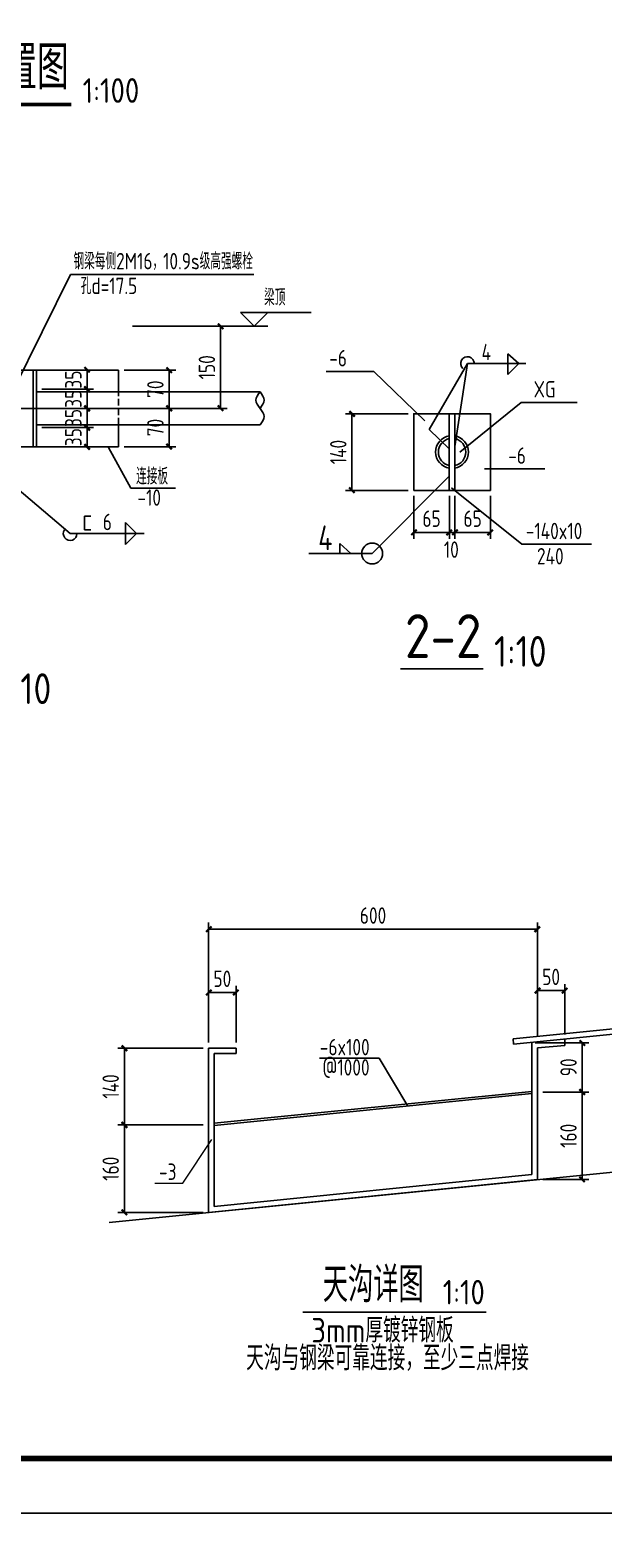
# Model space of a CAD drawing. Header units: millimetres. Extents: x 865974 to 875117, y 41124 to 44891.
# Drawn here: x 868056 to 868160.7, y 41123.6 to 41394.3 of the extents above; entities that cross this region are included whole.
import ezdxf

# ---------------------------------------------------------------- set-up
doc = ezdxf.new("R2010")
doc.units = ezdxf.units.MM
doc.header["$LTSCALE"] = 1000
doc.header["$MEASUREMENT"] = 0
for name, pattern in [('2', [11.4, 9, -0.9, 0.6, -0.9]), ('DASH', [0.35, 0.25, -0.1]), ('DASHED', [117.236842, 78.157895, -39.078947]), ('DOTE', [2.42, 2, -0.2, 0.02, -0.2])]:
    doc.linetypes.add(name, pattern=pattern)
for name, color, linetype in [('AXIS', 3, 'Continuous'), ('BEAM', 4, 'DASHED'), ('COLUMN', 9, 'Continuous'), ('D2', 6, 'Continuous'), ('DIM', 7, 'Continuous'), ('DOTE', 1, 'DOTE'), ('M_Prof', 2, 'Continuous'), ('NUM', 7, 'Continuous'), ('WALL', 2, 'Continuous'), ('文字', 7, 'Continuous'), ('柱', 2, 'Continuous'), ('梁', 4, 'Continuous'), ('梁－点划线', 253, '2'), ('焊缝标注', 3, 'Continuous')]:
    doc.layers.add(name, color=color, linetype=linetype)
doc.layers.add('零部件', color=3, linetype='Continuous', lineweight=5)
doc.styles.add('GBHZ', font='gbenor.shx', dxfattribs={"width": 0.9, "bigfont": 'gbcbig.shx'})
doc.dimstyles.new('Y10', dxfattribs={"dimscale": 0, "dimtxt": 3, "dimasz": 0.01, "dimexe": 1.2, "dimexo": 1, "dimgap": 1, "dimtad": 1, "dimdec": 0, "dimlfac": 10, "dimzin": 0, "dimdsep": 46, "dimtxsty": 'GBHZ', "dimblk1": 'DX', "dimblk2": 'DX', "dimsah": 1, "dimcen": 0.09, "dimdle": 1, "dimadec": 0, "dimazin": 0, "dimtfac": 1, "dimtdec": 0, "dimtix": 1, "dimtmove": 2, "dimatfit": 3, "dimldrblk": 'DX', "dimfxl": 0, "dimtolj": 1, "dimtzin": 0, "dimarcsym": 0})

# ---------------------------------------------------------------- blocks, each defined once
blk = doc.blocks.new('DX')
at = {"color": 0, "linetype": 'ByBlock', "const_width": 40}
blk.add_lwpolyline([(-54, -51), (46, 49)], dxfattribs=at)
blk = doc.blocks.new('*D149')
at = {"layer": 'Defpoints', "color": 0, "linetype": 'ByBlock', "transparency": 16777216}
for p in [(868072.26, 41332.22, 0.01), (868072.26, 41325.22, 0.01), (868081.47, 41325.22)]:
    blk.add_point(p, dxfattribs=at)
at = {"layer": 'DIM', "color": 0, "linetype": 'ByBlock', "lineweight": -2, "transparency": 16777216}
for p, q in [((868073.26, 41332.22), (868082.67, 41332.22)), ((868081.47, 41332.21), (868081.47, 41325.23)), ((868073.26, 41325.22), (868082.67, 41325.22))]:
    blk.add_line(p, q, dxfattribs=at)
at = {"layer": 'DIM', "color": 0, "linetype": 'ByBlock', "lineweight": -2, "transparency": 16777216, "xscale": 0.01, "yscale": 0.01, "zscale": 0.01}
for p, rotation in [((868081.47, 41332.22), 90), ((868081.47, 41325.22), 270)]:
    blk.add_blockref('DX', p, dxfattribs=dict(at, rotation=rotation))
at = {"layer": 'DIM', "color": 0, "linetype": 'ByBlock', "transparency": 16777216, "insert": (868078.97, 41328.72), "char_height": 3, "attachment_point": 5, "rotation": 90, "style": 'GBHZ'}
blk.add_mtext('\\A1;70', dxfattribs=at)
blk = doc.blocks.new('*D150')
at = {"layer": 'Defpoints', "color": 0, "linetype": 'ByBlock', "transparency": 16777216}
for p in [(868072.26, 41325.22), (868072.26, 41318.22, 0.02), (868081.47, 41318.22)]:
    blk.add_point(p, dxfattribs=at)
at = {"layer": 'DIM', "color": 0, "linetype": 'ByBlock', "lineweight": -2, "transparency": 16777216}
for p, q in [((868073.26, 41325.22), (868082.67, 41325.22)), ((868081.47, 41325.21), (868081.47, 41318.23)), ((868073.26, 41318.22), (868082.67, 41318.22))]:
    blk.add_line(p, q, dxfattribs=at)
at = {"layer": 'DIM', "color": 0, "linetype": 'ByBlock', "lineweight": -2, "transparency": 16777216, "xscale": 0.01, "yscale": 0.01, "zscale": 0.01}
for p, rotation in [((868081.47, 41325.22), 90), ((868081.47, 41318.22), 270)]:
    blk.add_blockref('DX', p, dxfattribs=dict(at, rotation=rotation))
at = {"layer": 'DIM', "color": 0, "linetype": 'ByBlock', "transparency": 16777216, "insert": (868078.97, 41321.72), "char_height": 3, "attachment_point": 5, "rotation": 90, "style": 'GBHZ'}
blk.add_mtext('\\A1;70', dxfattribs=at)
blk = doc.blocks.new('*D137')
at = {"layer": 'Defpoints', "color": 0, "linetype": 'ByBlock', "transparency": 16777216}
for p in [(868057.26, 41321.72, 0), (868066.5, 41321.72), (868057.26, 41318.22, 0)]:
    blk.add_point(p, dxfattribs=at)
at = {"layer": 'DIM', "color": 0, "linetype": 'ByBlock', "lineweight": -2, "transparency": 16777216}
for p, q in [((868058.26, 41321.72), (868067.7, 41321.72)), ((868066.5, 41321.73), (868066.5, 41321.74)), ((868066.5, 41318.22), (868066.5, 41321.72)), ((868058.26, 41318.22), (868067.7, 41318.22)), ((868066.5, 41318.21), (868066.5, 41318.2))]:
    blk.add_line(p, q, dxfattribs=at)
at = {"layer": 'DIM', "color": 0, "linetype": 'ByBlock', "lineweight": -2, "transparency": 16777216, "xscale": 0.01, "yscale": 0.01, "zscale": 0.01}
for p, rotation in [((868066.5, 41321.72), 270), ((868066.5, 41318.22), 90)]:
    blk.add_blockref('DX', p, dxfattribs=dict(at, rotation=rotation))
at = {"layer": 'DIM', "color": 0, "linetype": 'ByBlock', "transparency": 16777216, "insert": (868064, 41319.97), "char_height": 3, "attachment_point": 5, "rotation": 90, "style": 'GBHZ'}
blk.add_mtext('\\A1;35', dxfattribs=at)
blk = doc.blocks.new('*D138')
at = {"layer": 'Defpoints', "color": 0, "linetype": 'ByBlock', "transparency": 16777216}
for p in [(868057.26, 41325.22, 0), (868066.5, 41325.22), (868057.26, 41321.72, 0)]:
    blk.add_point(p, dxfattribs=at)
at = {"layer": 'DIM', "color": 0, "linetype": 'ByBlock', "lineweight": -2, "transparency": 16777216}
for p, q in [((868058.26, 41325.22), (868067.7, 41325.22)), ((868066.5, 41325.23), (868066.5, 41325.24)), ((868066.5, 41321.72), (868066.5, 41325.22)), ((868058.26, 41321.72), (868067.7, 41321.72)), ((868066.5, 41321.71), (868066.5, 41321.7))]:
    blk.add_line(p, q, dxfattribs=at)
at = {"layer": 'DIM', "color": 0, "linetype": 'ByBlock', "lineweight": -2, "transparency": 16777216, "xscale": 0.01, "yscale": 0.01, "zscale": 0.01}
for p, rotation in [((868066.5, 41325.22), 270), ((868066.5, 41321.72), 90)]:
    blk.add_blockref('DX', p, dxfattribs=dict(at, rotation=rotation))
at = {"layer": 'DIM', "color": 0, "linetype": 'ByBlock', "transparency": 16777216, "insert": (868064, 41323.47), "char_height": 3, "attachment_point": 5, "rotation": 90, "style": 'GBHZ'}
blk.add_mtext('\\A1;35', dxfattribs=at)
blk = doc.blocks.new('*D139')
at = {"layer": 'Defpoints', "color": 0, "linetype": 'ByBlock', "transparency": 16777216}
for p in [(868057.26, 41328.72, 0), (868066.5, 41328.72), (868057.26, 41325.22, 0)]:
    blk.add_point(p, dxfattribs=at)
at = {"layer": 'DIM', "color": 0, "linetype": 'ByBlock', "lineweight": -2, "transparency": 16777216}
for p, q in [((868058.26, 41328.72), (868067.7, 41328.72)), ((868066.5, 41328.73), (868066.5, 41328.74)), ((868066.5, 41325.22), (868066.5, 41328.72)), ((868058.26, 41325.22), (868067.7, 41325.22)), ((868066.5, 41325.21), (868066.5, 41325.2))]:
    blk.add_line(p, q, dxfattribs=at)
at = {"layer": 'DIM', "color": 0, "linetype": 'ByBlock', "lineweight": -2, "transparency": 16777216, "xscale": 0.01, "yscale": 0.01, "zscale": 0.01}
for p, rotation in [((868066.5, 41328.72), 270), ((868066.5, 41325.22), 90)]:
    blk.add_blockref('DX', p, dxfattribs=dict(at, rotation=rotation))
at = {"layer": 'DIM', "color": 0, "linetype": 'ByBlock', "transparency": 16777216, "insert": (868064, 41326.97), "char_height": 3, "attachment_point": 5, "rotation": 90, "style": 'GBHZ'}
blk.add_mtext('\\A1;35', dxfattribs=at)
blk = doc.blocks.new('*D140')
at = {"layer": 'Defpoints', "color": 0, "linetype": 'ByBlock', "transparency": 16777216}
for p in [(868057.26, 41332.22, 0), (868066.5, 41332.22), (868057.26, 41328.72, 0)]:
    blk.add_point(p, dxfattribs=at)
at = {"layer": 'DIM', "color": 0, "linetype": 'ByBlock', "lineweight": -2, "transparency": 16777216}
for p, q in [((868058.26, 41332.22), (868067.7, 41332.22)), ((868066.5, 41332.23), (868066.5, 41332.24)), ((868066.5, 41328.72), (868066.5, 41332.22)), ((868058.26, 41328.72), (868067.7, 41328.72)), ((868066.5, 41328.71), (868066.5, 41328.7))]:
    blk.add_line(p, q, dxfattribs=at)
at = {"layer": 'DIM', "color": 0, "linetype": 'ByBlock', "lineweight": -2, "transparency": 16777216, "xscale": 0.01, "yscale": 0.01, "zscale": 0.01}
for p, rotation in [((868066.5, 41332.22), 270), ((868066.5, 41328.72), 90)]:
    blk.add_blockref('DX', p, dxfattribs=dict(at, rotation=rotation))
at = {"layer": 'DIM', "color": 0, "linetype": 'ByBlock', "transparency": 16777216, "insert": (868064, 41330.47), "char_height": 3, "attachment_point": 5, "rotation": 90, "style": 'GBHZ'}
blk.add_mtext('\\A1;35', dxfattribs=at)
blk = doc.blocks.new('*D147')
at = {"layer": 'Defpoints', "color": 0, "transparency": 16777216}
for p in [(868073.76, 41340.22, -0.01), (868090.86, 41340.22), (868073.76, 41325.22, -0.01)]:
    blk.add_point(p, dxfattribs=at)
at = {"layer": 'DIM', "color": 0, "lineweight": -2, "transparency": 16777216}
for p, q in [((868074.76, 41340.22), (868092.06, 41340.22)), ((868090.86, 41325.23), (868090.86, 41340.21)), ((868074.76, 41325.22), (868092.06, 41325.22))]:
    blk.add_line(p, q, dxfattribs=at)
at = {"layer": 'DIM', "color": 0, "lineweight": -2, "transparency": 16777216, "xscale": 0.01, "yscale": 0.01, "zscale": 0.01}
for p, rotation in [((868090.86, 41340.22), 90), ((868090.86, 41325.22), 270)]:
    blk.add_blockref('DX', p, dxfattribs=dict(at, rotation=rotation))
at = {"layer": 'DIM', "color": 0, "transparency": 16777216, "insert": (868088.36, 41332.72), "char_height": 3, "attachment_point": 5, "rotation": 90, "style": 'GBHZ'}
blk.add_mtext('\\A1;150', dxfattribs=at)
blk = doc.blocks.new('*D116')
at = {"layer": 'Defpoints', "color": 0, "transparency": 16777216}
for p in [(868114.84, 41324.25), (868126.11, 41324.25, -0.09), (868126.11, 41310.25, -0.09)]:
    blk.add_point(p, dxfattribs=at)
at = {"layer": 'DIM', "color": 0, "lineweight": -2, "transparency": 16777216}
for p, q in [((868125.11, 41324.25), (868113.64, 41324.25)), ((868114.84, 41310.26), (868114.84, 41324.24)), ((868125.11, 41310.25), (868113.64, 41310.25))]:
    blk.add_line(p, q, dxfattribs=at)
at = {"layer": 'DIM', "color": 0, "lineweight": -2, "transparency": 16777216, "xscale": 0.01, "yscale": 0.01, "zscale": 0.01}
for p, rotation in [((868114.84, 41324.25), 90), ((868114.84, 41310.25), 270)]:
    blk.add_blockref('DX', p, dxfattribs=dict(at, rotation=rotation))
at = {"layer": 'DIM', "color": 0, "transparency": 16777216, "insert": (868112.34, 41317.25), "char_height": 3, "attachment_point": 5, "rotation": 90, "style": 'GBHZ'}
blk.add_mtext('\\A1;140', dxfattribs=at)
blk = doc.blocks.new('*D117')
at = {"layer": 'Defpoints', "color": 0, "transparency": 16777216}
for p in [(868126.11, 41310.25, -0.09), (868132.61, 41310.25, -0.09), (868132.61, 41302.59)]:
    blk.add_point(p, dxfattribs=at)
at = {"layer": 'DIM', "color": 0, "lineweight": -2, "transparency": 16777216}
for p, q in [((868126.11, 41309.25), (868126.11, 41301.39)), ((868132.61, 41309.25), (868132.61, 41301.39)), ((868126.12, 41302.59), (868132.6, 41302.59))]:
    blk.add_line(p, q, dxfattribs=at)
at = {"layer": 'DIM', "color": 0, "lineweight": -2, "transparency": 16777216, "xscale": 0.01, "yscale": 0.01, "zscale": 0.01, "rotation": 180}
blk.add_blockref('DX', (868126.11, 41302.59), dxfattribs=at)
at = {"layer": 'DIM', "color": 0, "lineweight": -2, "transparency": 16777216, "xscale": 0.01, "yscale": 0.01, "zscale": 0.01}
blk.add_blockref('DX', (868132.61, 41302.59), dxfattribs=at)
at = {"layer": 'DIM', "color": 0, "transparency": 16777216, "insert": (868129.36, 41305.09), "char_height": 3, "attachment_point": 5, "style": 'GBHZ'}
blk.add_mtext('\\A1;65', dxfattribs=at)
blk = doc.blocks.new('*D118')
at = {"layer": 'Defpoints', "color": 0, "transparency": 16777216}
for p in [(868132.61, 41310.25, -0.09), (868133.61, 41310.25, -0.09), (868133.61, 41302.59)]:
    blk.add_point(p, dxfattribs=at)
at = {"layer": 'DIM', "color": 0, "lineweight": -2, "transparency": 16777216}
for p, q in [((868132.61, 41309.25), (868132.61, 41301.39)), ((868133.61, 41309.25), (868133.61, 41301.39)), ((868132.6, 41302.59), (868132.59, 41302.59)), ((868132.61, 41302.59), (868133.61, 41302.59)), ((868133.62, 41302.59), (868133.63, 41302.59))]:
    blk.add_line(p, q, dxfattribs=at)
at = {"layer": 'DIM', "color": 0, "lineweight": -2, "transparency": 16777216, "xscale": 0.01, "yscale": 0.01, "zscale": 0.01}
blk.add_blockref('DX', (868132.61, 41302.59), dxfattribs=at)
at = {"layer": 'DIM', "color": 0, "lineweight": -2, "transparency": 16777216, "xscale": 0.01, "yscale": 0.01, "zscale": 0.01, "rotation": 180}
blk.add_blockref('DX', (868133.61, 41302.59), dxfattribs=at)
at = {"layer": 'DIM', "color": 0, "transparency": 16777216, "insert": (868132.97, 41299.45), "char_height": 3, "attachment_point": 5, "style": 'GBHZ'}
blk.add_mtext('\\A1;10', dxfattribs=at)
blk = doc.blocks.new('*D119')
at = {"layer": 'Defpoints', "color": 0, "transparency": 16777216}
for p in [(868133.61, 41310.25, -0.09), (868140.11, 41310.25, -0.09), (868140.11, 41302.59)]:
    blk.add_point(p, dxfattribs=at)
at = {"layer": 'DIM', "color": 0, "lineweight": -2, "transparency": 16777216}
for p, q in [((868133.61, 41309.25), (868133.61, 41301.39)), ((868140.11, 41309.25), (868140.11, 41301.39)), ((868133.62, 41302.59), (868140.1, 41302.59))]:
    blk.add_line(p, q, dxfattribs=at)
at = {"layer": 'DIM', "color": 0, "lineweight": -2, "transparency": 16777216, "xscale": 0.01, "yscale": 0.01, "zscale": 0.01, "rotation": 180}
blk.add_blockref('DX', (868133.61, 41302.59), dxfattribs=at)
at = {"layer": 'DIM', "color": 0, "lineweight": -2, "transparency": 16777216, "xscale": 0.01, "yscale": 0.01, "zscale": 0.01}
blk.add_blockref('DX', (868140.11, 41302.59), dxfattribs=at)
at = {"layer": 'DIM', "color": 0, "transparency": 16777216, "insert": (868136.86, 41305.09), "char_height": 3, "attachment_point": 5, "style": 'GBHZ'}
blk.add_mtext('\\A1;65', dxfattribs=at)
blk = doc.blocks.new('*D254')
at = {"layer": 'Defpoints', "color": 0, "transparency": 16777216}
for p in [(868148.68, 41200.48), (868156.85, 41200.48), (868148.68, 41184.5)]:
    blk.add_point(p, dxfattribs=at)
at = {"layer": 'DIM', "color": 0, "lineweight": -2, "transparency": 16777216}
for p, q in [((868149.68, 41200.48), (868158.05, 41200.48)), ((868156.85, 41184.51), (868156.85, 41200.47)), ((868149.68, 41184.5), (868158.05, 41184.5))]:
    blk.add_line(p, q, dxfattribs=at)
at = {"layer": 'DIM', "color": 0, "lineweight": -2, "transparency": 16777216, "xscale": 0.01, "yscale": 0.01, "zscale": 0.01}
for p, rotation in [((868156.85, 41200.48), 90), ((868156.85, 41184.5), 270)]:
    blk.add_blockref('DX', p, dxfattribs=dict(at, rotation=rotation))
at = {"layer": 'DIM', "color": 0, "transparency": 16777216, "insert": (868154.35, 41192.49), "char_height": 3, "attachment_point": 5, "rotation": 90, "style": 'GBHZ'}
blk.add_mtext('\\A1;160', dxfattribs=at)
blk = doc.blocks.new('*D255')
at = {"layer": 'Defpoints', "color": 0, "transparency": 16777216}
for p in [(868147.28, 41209.48), (868156.86, 41209.48), (868148.68, 41200.48)]:
    blk.add_point(p, dxfattribs=at)
at = {"layer": 'DIM', "color": 0, "lineweight": -2, "transparency": 16777216}
for p, q in [((868148.28, 41209.48), (868158.06, 41209.48)), ((868156.86, 41200.49), (868156.86, 41209.47)), ((868149.68, 41200.48), (868158.06, 41200.48))]:
    blk.add_line(p, q, dxfattribs=at)
at = {"layer": 'DIM', "color": 0, "lineweight": -2, "transparency": 16777216, "xscale": 0.01, "yscale": 0.01, "zscale": 0.01}
for p, rotation in [((868156.86, 41209.48), 90), ((868156.86, 41200.48), 270)]:
    blk.add_blockref('DX', p, dxfattribs=dict(at, rotation=rotation))
at = {"layer": 'DIM', "color": 0, "transparency": 16777216, "insert": (868154.36, 41204.98), "char_height": 3, "attachment_point": 5, "rotation": 90, "style": 'GBHZ'}
blk.add_mtext('\\A1;90', dxfattribs=at)
blk = doc.blocks.new('*D256')
at = {"layer": 'Defpoints', "color": 0, "transparency": 16777216}
for p in [(868153.68, 41218.98), (868148.68, 41209.55), (868153.68, 41209.95)]:
    blk.add_point(p, dxfattribs=at)
at = {"layer": 'DIM', "color": 0, "lineweight": -2, "transparency": 16777216}
for p, q in [((868148.68, 41210.55), (868148.68, 41220.18)), ((868153.68, 41210.95), (868153.68, 41220.18)), ((868148.69, 41218.98), (868153.67, 41218.98))]:
    blk.add_line(p, q, dxfattribs=at)
at = {"layer": 'DIM', "color": 0, "lineweight": -2, "transparency": 16777216, "xscale": 0.01, "yscale": 0.01, "zscale": 0.01, "rotation": 180}
blk.add_blockref('DX', (868148.68, 41218.98), dxfattribs=at)
at = {"layer": 'DIM', "color": 0, "lineweight": -2, "transparency": 16777216, "xscale": 0.01, "yscale": 0.01, "zscale": 0.01}
blk.add_blockref('DX', (868153.68, 41218.98), dxfattribs=at)
at = {"layer": 'DIM', "color": 0, "transparency": 16777216, "insert": (868151.18, 41221.48), "char_height": 3, "attachment_point": 5, "style": 'GBHZ'}
blk.add_mtext('\\A1;50', dxfattribs=at)
blk = doc.blocks.new('*D257')
at = {"layer": 'Defpoints', "color": 0, "transparency": 16777216}
for p in [(868088.68, 41230.18), (868088.68, 41212.08), (868148.68, 41212.07)]:
    blk.add_point(p, dxfattribs=at)
at = {"layer": 'DIM', "color": 0, "lineweight": -2, "transparency": 16777216}
for p, q in [((868088.68, 41213.08), (868088.68, 41231.38)), ((868148.67, 41230.18), (868088.69, 41230.18)), ((868148.68, 41213.07), (868148.68, 41231.38))]:
    blk.add_line(p, q, dxfattribs=at)
at = {"layer": 'DIM', "color": 0, "lineweight": -2, "transparency": 16777216, "xscale": 0.01, "yscale": 0.01, "zscale": 0.01, "rotation": 180}
blk.add_blockref('DX', (868088.68, 41230.18), dxfattribs=at)
at = {"layer": 'DIM', "color": 0, "lineweight": -2, "transparency": 16777216, "xscale": 0.01, "yscale": 0.01, "zscale": 0.01}
blk.add_blockref('DX', (868148.68, 41230.18), dxfattribs=at)
at = {"layer": 'DIM', "color": 0, "transparency": 16777216, "insert": (868118.68, 41232.68), "char_height": 3, "attachment_point": 5, "style": 'GBHZ'}
blk.add_mtext('\\A1;600', dxfattribs=at)
blk = doc.blocks.new('*D258')
at = {"layer": 'Defpoints', "color": 0, "transparency": 16777216}
for p in [(868088.68, 41208.5), (868073.31, 41194.48), (868088.68, 41194.48)]:
    blk.add_point(p, dxfattribs=at)
at = {"layer": 'DIM', "color": 0, "lineweight": -2, "transparency": 16777216}
for p, q in [((868087.68, 41208.5), (868072.11, 41208.5)), ((868073.31, 41208.49), (868073.31, 41194.49)), ((868087.68, 41194.48), (868072.11, 41194.48))]:
    blk.add_line(p, q, dxfattribs=at)
at = {"layer": 'DIM', "color": 0, "lineweight": -2, "transparency": 16777216, "xscale": 0.01, "yscale": 0.01, "zscale": 0.01}
for p, rotation in [((868073.31, 41208.5), 90), ((868073.31, 41194.48), 270)]:
    blk.add_blockref('DX', p, dxfattribs=dict(at, rotation=rotation))
at = {"layer": 'DIM', "color": 0, "transparency": 16777216, "insert": (868070.81, 41201.49), "char_height": 3, "attachment_point": 5, "rotation": 90, "style": 'GBHZ'}
blk.add_mtext('\\A1;140', dxfattribs=at)
blk = doc.blocks.new('*D259')
at = {"layer": 'Defpoints', "color": 0, "transparency": 16777216}
for p in [(868088.68, 41194.48), (868073.31, 41178.5), (868088.68, 41178.5)]:
    blk.add_point(p, dxfattribs=at)
at = {"layer": 'DIM', "color": 0, "lineweight": -2, "transparency": 16777216}
for p, q in [((868087.68, 41194.48), (868072.11, 41194.48)), ((868073.31, 41194.47), (868073.31, 41178.51)), ((868087.68, 41178.5), (868072.11, 41178.5))]:
    blk.add_line(p, q, dxfattribs=at)
at = {"layer": 'DIM', "color": 0, "lineweight": -2, "transparency": 16777216, "xscale": 0.01, "yscale": 0.01, "zscale": 0.01}
for p, rotation in [((868073.31, 41194.48), 90), ((868073.31, 41178.5), 270)]:
    blk.add_blockref('DX', p, dxfattribs=dict(at, rotation=rotation))
at = {"layer": 'DIM', "color": 0, "transparency": 16777216, "insert": (868070.81, 41186.49), "char_height": 3, "attachment_point": 5, "rotation": 90, "style": 'GBHZ'}
blk.add_mtext('\\A1;160', dxfattribs=at)
blk = doc.blocks.new('*D260')
at = {"layer": 'Defpoints', "color": 0, "transparency": 16777216}
for p in [(868088.68, 41218.64), (868088.68, 41208.5), (868093.68, 41208.5)]:
    blk.add_point(p, dxfattribs=at)
at = {"layer": 'DIM', "color": 0, "lineweight": -2, "transparency": 16777216}
for p, q in [((868088.68, 41209.5), (868088.68, 41219.84)), ((868093.68, 41209.5), (868093.68, 41219.84)), ((868093.67, 41218.64), (868088.69, 41218.64))]:
    blk.add_line(p, q, dxfattribs=at)
at = {"layer": 'DIM', "color": 0, "lineweight": -2, "transparency": 16777216, "xscale": 0.01, "yscale": 0.01, "zscale": 0.01, "rotation": 180}
blk.add_blockref('DX', (868088.68, 41218.64), dxfattribs=at)
at = {"layer": 'DIM', "color": 0, "lineweight": -2, "transparency": 16777216, "xscale": 0.01, "yscale": 0.01, "zscale": 0.01}
blk.add_blockref('DX', (868093.68, 41218.64), dxfattribs=at)
at = {"layer": 'DIM', "color": 0, "transparency": 16777216, "insert": (868091.18, 41221.14), "char_height": 3, "attachment_point": 5, "style": 'GBHZ'}
blk.add_mtext('\\A1;50', dxfattribs=at)

msp = doc.modelspace()

# ---------------------------------------------------------------- linework, layer by layer
at = {"color": 0, "linetype": 'Continuous'}
for p, q in [((868107.403, 41342.728), (868094.49, 41342.728)), ((868094.49, 41342.728), (868096.996, 41340.222)), ((868099.502, 41342.728), (868096.996, 41340.222))]:
    msp.add_line(p, q, dxfattribs=at)
at = {"color": 6}
for p, q in [((868144.271, 41210.213, 15.397), (868181.834, 41213.969, 15.397)), ((868144.338, 41209.214, 15.397), (868181.933, 41212.974, 15.397)), ((868144.271, 41210.213, 15.397), (868144.338, 41209.214, 15.397))]:
    msp.add_line(p, q, dxfattribs=at)
for p, q in [((868108.922, 41206.678), (868119.788, 41206.678)), ((868125.056, 41197.903), (868119.788, 41206.678)), ((868708.51, 41123.604), (867867.51, 41123.604))]:
    msp.add_line(p, q)
at = {"color": 0, "const_width": 1}
msp.add_lwpolyline([(868698.51, 41133.604), (867892.51, 41133.604), (867892.51, 41707.604), (868698.51, 41707.604)], close=True, dxfattribs=at)
at = {"const_width": 0.667}
msp.add_lwpolyline([(868004.259, 41380.643), (868063.623, 41380.643)], dxfattribs=at)
at = {"layer": 'AXIS'}
for p, q in [((868053.161, 41328.722), (868063.457, 41349.663, 0.008)), ((868063.457, 41349.663, 0.008), (868096.911, 41349.663, 0.008)), ((868118.809, 41331.978, -0.091), (868110.157, 41331.978, -0.091)), ((868128.138, 41322.968, -0.088), (868118.809, 41331.978, -0.088)), ((868145.733, 41326.307, -0.088), (868134.549, 41317.252, -0.088)), ((868155.944, 41326.307, -0.088), (868145.733, 41326.307, -0.088)), ((868070.413, 41318.069, 0.001), (868074.51, 41310.656, 0.001)), ((868150.05, 41314.206), (868139.032, 41314.206)), ((868082.616, 41310.656, 0.001), (868074.51, 41310.656, 0.001)), ((868133.024, 41310.72, -0.088), (868145.847, 41300.446, -0.088)), ((868158.548, 41300.446, -0.088), (868145.847, 41300.446, -0.088))]:
    msp.add_line(p, q, dxfattribs=at)
at = {"layer": 'BEAM', "linetype": 'DASH', "ltscale": 0.005}
msp.add_line((868072.261, 41322.222, 0.002), (868072.261, 41328.222, 0.004), dxfattribs=at)
at = {"layer": 'COLUMN'}
for p, q in [((868047.661, 41332.222, -0.007), (868072.261, 41332.222, 0.001)), ((868056.661, 41332.222, -0.003), (868056.661, 41318.222, 0.001)), ((868057.261, 41332.222, 0.001), (868057.261, 41318.222, 0.001)), ((868072.261, 41332.222, 0.005), (868072.261, 41328.222, -0.004)), ((868098.059, 41328.222), (868057.261, 41328.222)), ((868098.059, 41322.222), (868057.261, 41322.222)), ((868072.261, 41318.222, 0.005), (868072.261, 41322.222, -0.027)), ((868047.661, 41318.222, -0.007), (868072.261, 41318.222, 0.001))]:
    msp.add_line(p, q, dxfattribs=at)
at = {"layer": 'D2'}
for p, q in [((868088.682, 41208.504, 15.397), (868093.684, 41208.504, 15.397)), ((868093.684, 41208.504, 15.397), (868093.684, 41207.504, 15.397)), ((868147.682, 41185.404, 15.397), (868147.682, 41209.549, 15.397)), ((868153.682, 41208.949, 15.397), (868148.682, 41208.549, 15.397)), ((868148.682, 41208.549, 15.397), (868148.682, 41184.499, 15.397)), ((868153.682, 41210.149, 15.397), (868153.682, 41208.949, 15.397)), ((868089.682, 41207.504, 15.397), (868089.682, 41179.604, 15.397)), ((868089.682, 41207.504, 15.397), (868093.684, 41207.504, 15.397)), ((868089.682, 41179.604, 15.397), (868147.682, 41185.404, 15.397))]:
    msp.add_line(p, q, dxfattribs=at)
at = {"layer": 'D2', "elevation": 15.397}
for points in [[(868088.682, 41208.504), (868088.682, 41178.499), (868148.682, 41184.499)], [(868088.682, 41208.504), (868089.682, 41208.504)], [(868148.284, 41209.551), (868148.284, 41209.54)]]:
    msp.add_lwpolyline(points, dxfattribs=at)
at = {"layer": 'DIM'}
msp.add_circle((868118.525, 41298.736, -0.088), 1.911, dxfattribs=at)
for radius, start, end in [(3, 99.59407, 260.40593), (2.5, 101.53696, 258.46304), (3, 279.59407, 80.40593), (2.5, 281.53696, 78.46304)]:
    msp.add_arc((868133.105, 41317.252, -0.088), radius, start, end, dxfattribs=at)
at = {"layer": 'DOTE', "linetype": 'DOTE', "ltscale": 0.02}
msp.add_line((868090.763, 41325.222), (867993.414, 41325.222), dxfattribs=at)
at = {"layer": 'M_Prof'}
for points in [[(868098.059, 41328.222), (868097.309, 41326.722), (868098.059, 41325.222), (868098.809, 41323.722), (868098.059, 41322.222)], [(868098.059, 41328.222), (868098.809, 41326.722), (868098.059, 41325.222)]]:
    msp.add_spline(points, degree=3, dxfattribs=at)
at = {"layer": 'WALL'}
msp.add_line((868070.51, 41176.682, 15.397), (868192.857, 41188.917, 15.397), dxfattribs=at)
at = {"layer": '文字', "color": 6, "const_width": 0.32}
msp.add_lwpolyline([(868123.641, 41277.716), (868138.796, 41277.716)], dxfattribs=at)
at = {"layer": '文字', "color": 6, "const_width": 0.256, "elevation": 15.397}
msp.add_lwpolyline([(868105.852, 41160.31), (868139.384, 41160.31)], dxfattribs=at)
at = {"layer": '柱'}
for p, q in [((868132.605, 41324.252, -0.088), (868132.605, 41310.252, -0.088)), ((868133.605, 41324.252, -0.088), (868133.605, 41310.252, -0.088))]:
    msp.add_line(p, q, dxfattribs=at)
at = {"layer": '柱', "elevation": -0.088}
msp.add_lwpolyline([(868126.105, 41310.252), (868140.105, 41310.252), (868140.105, 41324.252), (868126.105, 41324.252)], close=True, dxfattribs=at)
at = {"layer": '梁'}
for p, q in [((868089.682, 41194.78, 15.397), (868147.682, 41200.58, 15.397)), ((868089.682, 41194.378, 15.397), (868147.682, 41200.178, 15.397))]:
    msp.add_line(p, q, dxfattribs=at)
at = {"layer": '梁－点划线', "color": 4, "ltscale": 2}
msp.add_line((868089.188, 41340.222), (868099.494, 41340.222), dxfattribs=at)
at = {"layer": '焊缝标注'}
for p, q in [((868128.91, 41321.384), (868135.921, 41333.391, -0.088)), ((868135.921, 41333.391, -0.088), (868133.605, 41318.294, -0.088)), ((868146.588, 41333.391, -0.088), (868135.921, 41333.391, -0.088)), ((868143.26, 41335.191, -0.088), (868143.26, 41333.391, -0.088)), ((868143.26, 41335.191, -0.088), (868145.26, 41333.391, -0.088)), ((868143.26, 41331.391, -0.088), (868143.26, 41333.391, -0.088)), ((868143.26, 41331.391, -0.088), (868145.26, 41333.391, -0.088)), ((868132.605, 41317.849), (868128.91, 41321.384)), ((868047.065, 41316.228), (868063.407, 41302.378)), ((868132.605, 41312.866, -0.088), (868118.525, 41298.736, -0.088)), ((868066.037, 41305.578), (868067.159, 41305.578)), ((868066.037, 41303.068), (868066.037, 41305.578)), ((868073.535, 41304.378), (868075.535, 41302.378)), ((868073.535, 41304.378), (868073.535, 41302.378)), ((868076.907, 41302.378), (868063.407, 41302.378)), ((868066.037, 41303.068), (868067.159, 41303.068)), ((868073.535, 41300.378), (868073.535, 41302.378)), ((868073.535, 41300.378), (868075.535, 41302.378)), ((868112.624, 41300.536, -0.088), (868112.624, 41298.736, -0.088)), ((868112.624, 41300.536, -0.088), (868114.624, 41298.736, -0.088)), ((868118.525, 41298.736, -0.088), (868106.967, 41298.736, -0.088))]:
    msp.add_line(p, q, dxfattribs=at)
for centre, start, end in [((868135.921, 41333.391, -0.088), 359.99999, 226.12868), ((868063.407, 41302.378), 146.33277, 0)]:
    msp.add_arc(centre, 1.25, start, end, dxfattribs=at)
at = {"layer": '零部件'}
for p, q in [((868083.993, 41183.85, 15.397), (868089.29, 41191.827, 15.397)), ((868078.847, 41183.85, 15.397), (868083.993, 41183.85, 15.397))]:
    msp.add_line(p, q, dxfattribs=at)

# ---------------------------------------------------------------- texts
at = {"ltscale": 2, "style": 'GBHZ'}
msp.add_text('1:100', height=4.5, rotation=0.20444, dxfattribs=at).set_placement((868065.699, 41380.948))
at = {"layer": 'AXIS', "color": 0, "style": 'GBHZ', "width": 0.9}
for s, height, p in [('钢梁每侧2M16，10.9s级高强螺栓', 3, (868064.025, 41350.586, 0.008)), ('孔d=17.5', 3, (868065.344, 41346.076, 0.008)), ('梁顶', 3, (868098.803, 41343.986)), ('-6', 3, (868110.69, 41332.878, -0.091)), ('4', 3, (868138.492, 41334.007, -0.088)), ('XG', 3, (868147.979, 41327.207, -0.088)), ('-6', 3, (868143.35, 41315.106)), ('连接板', 3, (868075.446, 41311.338, 0.001)), ('-10', 3, (868075.694, 41307.439, 0.001)), ('6', 3, (868069.367, 41302.995)), ('4', 4.5, (868108.681, 41299.352, -0.088)), ('-140x10', 3, (868146.56, 41301.346, -0.088)), ('240', 3, (868148.592, 41296.736, -0.088))]:
    msp.add_text(s, height=height, dxfattribs=at).set_placement(p)
at = {"layer": 'AXIS', "style": 'GBHZ', "width": 0.9}
for s, p in [('-6x100', (868108.969, 41207.174, 10)), ('@1000', (868109.442, 41203.477, 25.397)), ('-3', (868079.629, 41184.434, 15.397))]:
    msp.add_text(s, height=3, dxfattribs=at).set_placement(p)
at = {"layer": 'NUM', "style": 'GBHZ'}
msp.add_text('刚架、屋面支撑布置图', height=8, dxfattribs=at).set_placement((868005.514, 41383.416))
at = {"layer": '文字', "color": 6, "style": 'GBHZ'}
for s, height, p in [('2-2', 8, (868124.505, 41279.667)), ('1:10', 5.6, (868140.756, 41278.075)), ('1:10', 5.6, (868050.385, 41271.273)), ('天沟详图', 6.4, (868109.517, 41162.128, 15.397)), ('1:10', 4.48, (868131.4, 41161.714, 15.397)), ('3mm厚镀锌钢板', 4.48, (868107.417, 41154.77, 15.397)), ('天沟与钢梁可靠连接，至少三点焊接', 4.48, (868095.534, 41149.699, 15.397))]:
    msp.add_text(s, height=height, dxfattribs=at).set_placement(p)

# ---------------------------------------------------------------- dimensions: what is measured, and where the dimension line sits
at = {"layer": 'DIM'}
for base, p1, p2, picture, middle in [((868090.861, 41340.222), (868073.761, 41325.222, -0.012), (868073.761, 41340.222, -0.012), '*D147', (868088.361, 41332.722)), ((868073.312, 41194.479, 15.397), (868088.682, 41208.504, 15.397), (868088.682, 41194.479, 15.397), '*D258', (868070.812, 41201.492, 15.397)), ((868156.861, 41209.484, 15.397), (868148.682, 41200.479, 15.397), (868147.284, 41209.484, 15.397), '*D255', (868154.361, 41204.982, 15.397)), ((868156.849, 41200.479, 15.397), (868148.682, 41184.499, 15.397), (868148.682, 41200.479, 15.397), '*D254', (868154.349, 41192.489, 15.397)), ((868073.312, 41178.499, 15.397), (868088.682, 41194.479, 15.397), (868088.682, 41178.499, 15.397), '*D259', (868070.812, 41186.489, 15.397))]:
    dim = msp.add_linear_dim(base=base, p1=p1, p2=p2, angle=90, dimstyle='Y10', override={"dimscale": 1}, dxfattribs=at)
    dim.commit()
    dim.dimension.update_dxf_attribs({"geometry": picture, "text_midpoint": middle})
at = {"layer": 'DIM', "color": 0, "linetype": 'ByBlock'}
for base, p1, p2, picture, middle in [((868066.503, 41332.222), (868057.261, 41328.722, -0.002), (868057.261, 41332.222, -0.004), '*D140', (868064.003, 41330.472)), ((868081.474, 41325.222, -0.012), (868072.261, 41332.222, 0.001), (868072.261, 41325.222, 0.003), '*D149', (868078.974, 41328.722, -0.012)), ((868066.503, 41328.722), (868057.261, 41325.222, 0.001), (868057.261, 41328.722, -0.002), '*D139', (868064.003, 41326.972)), ((868066.503, 41325.222), (868057.261, 41321.722, -0.002), (868057.261, 41325.222, 0.001), '*D138', (868064.003, 41323.472)), ((868081.474, 41318.222, -0.012), (868072.261, 41325.222, -0.012), (868072.261, 41318.222, 0.005), '*D150', (868078.974, 41321.722, -0.012)), ((868066.503, 41321.722), (868057.261, 41318.222, 0.001), (868057.261, 41321.722, -0.002), '*D137', (868064.003, 41319.972))]:
    dim = msp.add_linear_dim(base=base, p1=p1, p2=p2, angle=90, dimstyle='Y10', override={"dimscale": 1}, dxfattribs=at)
    dim.commit()
    dim.dimension.update_dxf_attribs({"geometry": picture, "text_midpoint": middle})
at = {"layer": 'DIM', "color": 0}
dim = msp.add_linear_dim(base=(868114.844, 41324.252, -0.001), p1=(868126.105, 41310.252, -0.088), p2=(868126.105, 41324.252, -0.088), angle=90, dimstyle='Y10', override={"dimscale": 1}, dxfattribs=at)
dim.commit()
dim.dimension.update_dxf_attribs({"geometry": '*D116', "text_midpoint": (868112.344, 41317.252, -0.001)})
for base, p1, p2, picture, middle in [((868132.605, 41302.595, -0.001), (868126.105, 41310.252, -0.088), (868132.605, 41310.252, -0.088), '*D117', (868129.355, 41305.095, -0.001)), ((868140.105, 41302.595, -0.001), (868133.605, 41310.252, -0.088), (868140.105, 41310.252, -0.088), '*D119', (868136.855, 41305.095, -0.001))]:
    dim = msp.add_linear_dim(base=base, p1=p1, p2=p2, dimstyle='Y10', override={"dimscale": 1}, dxfattribs=at)
    dim.commit()
    dim.dimension.update_dxf_attribs({"geometry": picture, "text_midpoint": middle})
dim = msp.add_linear_dim(base=(868133.605, 41302.595, -0.001), p1=(868132.605, 41310.252, -0.088), p2=(868133.605, 41310.252, -0.088), dimstyle='Y10', override={"dimscale": 1}, dxfattribs=at)
dim.commit()
dim.dimension.update_dxf_attribs({"geometry": '*D118', "text_midpoint": (868132.974, 41299.448, -0.001), "dimtype": 160})
at = {"layer": 'DIM'}
for base, p1, p2, picture, middle in [((868088.682, 41230.182, 15.397), (868148.682, 41212.072, 15.397), (868088.682, 41212.077, 15.397), '*D257', (868118.682, 41232.682, 15.397)), ((868088.682, 41218.641, 15.397), (868093.684, 41208.504, 15.397), (868088.682, 41208.504, 15.397), '*D260', (868091.183, 41221.141, 15.397)), ((868153.682, 41218.979, 15.397), (868148.682, 41209.551, 15.397), (868153.682, 41209.952, 15.397), '*D256', (868151.182, 41221.479, 15.397))]:
    dim = msp.add_linear_dim(base=base, p1=p1, p2=p2, dimstyle='Y10', override={"dimscale": 1}, dxfattribs=at)
    dim.commit()
    dim.dimension.update_dxf_attribs({"geometry": picture, "text_midpoint": middle})

doc.saveas('drawing.dxf')
